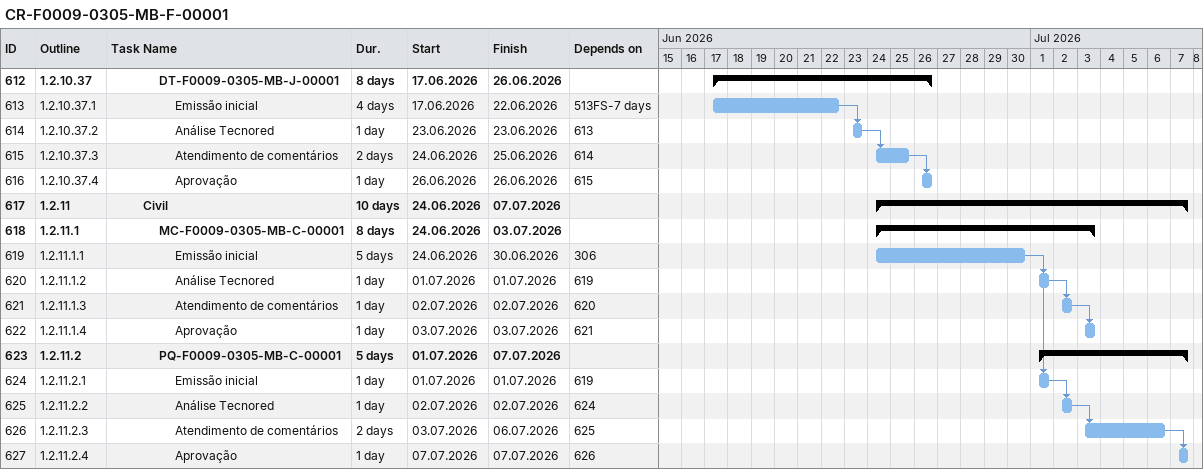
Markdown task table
CR-F0009-0305-MB-F-00001

| ID | WBS | Task | Duration | Start | Finish | Predecessors |
|---|---|---|---|---|---|---|
| 612 | 1.2.10.37 | **DT-F0009-0305-MB-J-00001** | 8d | 2026-06-17 | 2026-06-26 |  |
| 613 | 1.2.10.37.1 | Emissão inicial | 4d | 2026-06-17 | 2026-06-22 | 513FS-7d |
| 614 | 1.2.10.37.2 | Análise Tecnored | 1d | 2026-06-23 | 2026-06-23 | 613 |
| 615 | 1.2.10.37.3 | Atendimento de comentários | 2d | 2026-06-24 | 2026-06-25 | 614 |
| 616 | 1.2.10.37.4 | Aprovação | 1d | 2026-06-26 | 2026-06-26 | 615 |
| 617 | 1.2.11 | **Civil** | 10d | 2026-06-24 | 2026-07-07 |  |
| 618 | 1.2.11.1 | **MC-F0009-0305-MB-C-00001** | 8d | 2026-06-24 | 2026-07-03 |  |
| 619 | 1.2.11.1.1 | Emissão inicial | 5d | 2026-06-24 | 2026-06-30 | 306 |
| 620 | 1.2.11.1.2 | Análise Tecnored | 1d | 2026-07-01 | 2026-07-01 | 619 |
| 621 | 1.2.11.1.3 | Atendimento de comentários | 1d | 2026-07-02 | 2026-07-02 | 620 |
| 622 | 1.2.11.1.4 | Aprovação | 1d | 2026-07-03 | 2026-07-03 | 621 |
| 623 | 1.2.11.2 | **PQ-F0009-0305-MB-C-00001** | 5d | 2026-07-01 | 2026-07-07 |  |
| 624 | 1.2.11.2.1 | Emissão inicial | 1d | 2026-07-01 | 2026-07-01 | 619 |
| 625 | 1.2.11.2.2 | Análise Tecnored | 1d | 2026-07-02 | 2026-07-02 | 624 |
| 626 | 1.2.11.2.3 | Atendimento de comentários | 2d | 2026-07-03 | 2026-07-06 | 625 |
| 627 | 1.2.11.2.4 | Aprovação | 1d | 2026-07-07 | 2026-07-07 | 626 |
